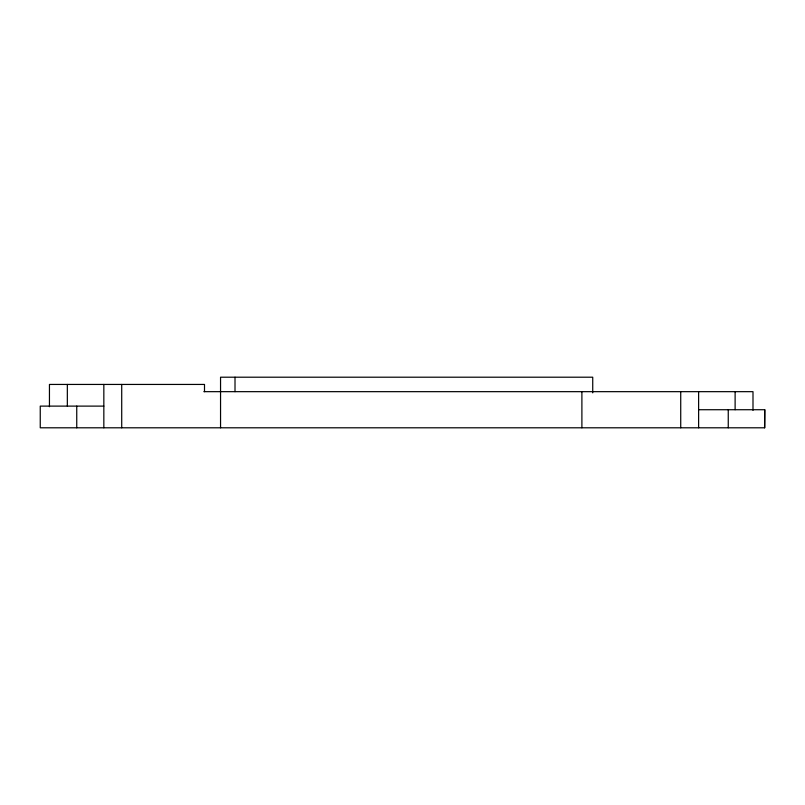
<?xml version="1.0" encoding="UTF-8"?>
<svg xmlns="http://www.w3.org/2000/svg" width="805" height="805" viewBox="0 0 805 805"><rect width="100%" height="100%" fill="white"/><g stroke="black" fill="none" stroke-linecap="round" stroke-linejoin="round"><path stroke-width="1.21" d="M698.619 409.725L764.75 409.725L764.569 427.797M203.866 391.663L752.997 391.663L752.997 410.349M103.835 406.112L40.25 406.112L40.25 427.797L764.75 427.797L764.75 409.725M735.116 391.663L735.116 409.725M728.253 409.725L728.253 427.797M698.619 391.663L698.619 427.797M680.728 391.663L680.728 427.797M592.732 392.86L592.732 377.203L220.55 377.203L220.55 427.797M581.894 391.663L581.894 427.797M235.01 377.203L235.01 391.663M204.5 391.663L204.5 384.438L49.447 384.438L49.447 406.736M121.716 384.438L121.716 427.797M103.835 384.438L103.835 427.797M76.747 406.112L76.747 427.797M67.338 384.438L67.338 406.112"/></g></svg>
